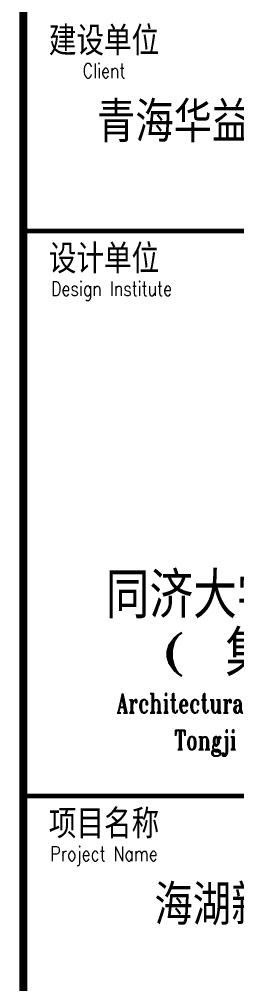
# Model space of a CAD drawing. Extents: x -1348811 to 123514, y -640545 to 749356.
# Drawn here: x -688279 to -686932, y 160325 to 166298 of the extents above; entities that cross this region are included whole.
import ezdxf
from ezdxf.enums import TextEntityAlignment as Align

# ---------------------------------------------------------------- set-up
doc = ezdxf.new("R2010")
doc.units = 0
doc.header["$LTSCALE"] = 10
doc.header["$MEASUREMENT"] = 0
doc.layers.get('0').update_dxf_attribs({"linetype": 'CONTINUOUS'})
doc.layers.add('STAIR', color=9, linetype='CONTINUOUS')
doc.layers.add('图框', color=7, linetype='CONTINUOUS')
doc.styles.add('TKZ1_tjhts.shx', font='tjromant.shx', dxfattribs={"bigfont": 'tjhts.shx'})
doc.styles.add('TKZ2_tjkts.shx', font='tjromant.shx', dxfattribs={"bigfont": 'tjkts.shx'})

# ---------------------------------------------------------------- blocks, each defined once
blk = doc.blocks.new('TJAD_TK_LOGO')
at = {"style": 'TKZ1_tjhts.shx', "width": 0.7}
for s, p in [('Architectural Design & Research Institute of', (0.6, -1.0814)), ('Tongji University (Group) Co.,Ltd.', (0.6, -1.2887))]:
    blk.add_text(s, height=0.108983, dxfattribs=at).set_placement(p, align=Align.MIDDLE_CENTER)
at = {"layer": '图框', "style": 'TKZ1_tjhts.shx'}
for s, height, p in [('同济大学建筑设计研究院', 0.258835, (0.6, -0.4754)), (' 集团 有限公司', 0.25884, (0.6594, -0.8031))]:
    blk.add_text(s, height=height, dxfattribs=at).set_placement(p, align=Align.MIDDLE_CENTER)
at = {"layer": '图框', "style": 'TKZ1_tjhts.shx', "width": 1.7}
blk.add_text('(  )', height=0.15893, dxfattribs=at).set_placement((-0.44, -0.8747))
blk = doc.blocks.new('TJAD_TK_A1')
at = {"const_width": 1}
blk.add_lwpolyline([(1251.38, 940.45), (1251.38, 366.45)], dxfattribs=at)
at = {"layer": '图框', "const_width": 0.6}
for points in [[(1251.38, 740.45), (1331.38, 740.45)], [(1251.38, 670.45), (1331.38, 670.45)]]:
    blk.add_lwpolyline(points, dxfattribs=at)
at = {"color": 1, "xscale": 22.02171320475964, "yscale": 22.02171320475964, "zscale": 22.02171320475958}
blk.add_blockref('TJAD_TK_LOGO', (1278.17, 705.78), dxfattribs=at)
at = {"style": 'TKZ2_tjkts.shx'}
for s, p in [('建设单位', (1261.38, 764)), ('设计单位', (1261.38, 737)), ('项目名称', (1261.38, 667))]:
    blk.add_text(s, height=3.6, dxfattribs=at).set_placement(p, align=Align.MIDDLE_CENTER)
at = {"style": 'TKZ2_tjkts.shx', "width": 0.8}
for s, p in [('Client', (1261.38, 760.3)), ('Design Institute', (1262.31, 733.3)), ('Project Name', (1261.38, 663.3))]:
    blk.add_text(s, height=1.8, dxfattribs=at).set_placement(p, align=Align.MIDDLE_CENTER)
blk = doc.blocks.new('TJAD_图框_A1')
at = {"layer": '图框'}
blk.add_blockref('TJAD_TK_A1', (0, 0), dxfattribs=at)
at = {"layer": '图框', "color": 6, "style": 'TKZ1_tjhts.shx'}
for s, p in [('青海华益房地产开发有限公司', (1291.38, 753.95)), ('海湖新区电力住宅小区', (1291.38, 656.95))]:
    blk.add_text(s, height=5, dxfattribs=at).set_placement(p, align=Align.MIDDLE_CENTER)

msp = doc.modelspace()

# ---------------------------------------------------------------- block references
at = {"layer": 'STAIR', "xscale": 50, "yscale": 50, "zscale": 50}
msp.add_blockref('TJAD_图框_A1', (-750823.1, 127964.6), dxfattribs=at)

doc.saveas('drawing.dxf')
